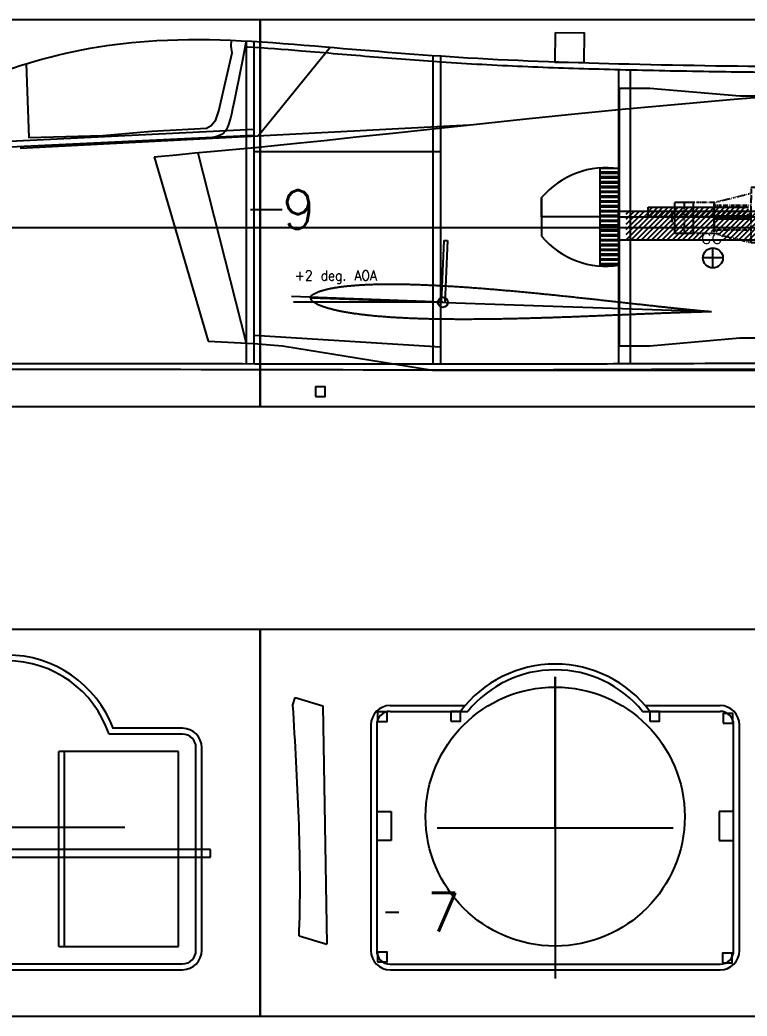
# Model space of a CAD drawing. Extents: x -2205 to 862, y -946 to 1002.
# Drawn here: x -442 to -66, y 221 to 736 of the extents above; entities that cross this region are included whole.
import ezdxf
from ezdxf.enums import TextEntityAlignment as Align

# ---------------------------------------------------------------- set-up
doc = ezdxf.new("R2010")
doc.units = 0
doc.header["$MEASUREMENT"] = 0
doc.linetypes.add('DASHED', pattern=[0.75, 0.5, -0.25])
doc.linetypes.add('DCTYPE1', pattern=[2, 0.5, -0.25, 0.125, -0.25, 0.25, -0.25, 0.125, -0.25])
doc.layers.get('0').update_dxf_attribs({"color": 5, "linetype": 'CONTINUOUS'})
for name, color, linetype in [('CONSTR', 1, 'CONTINUOUS'), ('FOAM', 5, 'CONTINUOUS'), ('FUNELS', 9, 'CONTINUOUS'), ('OBJECT', 1, 'CONTINUOUS'), ('PRINTGRID', 6, 'CONTINUOUS'), ('SPANT1OG7', 2, 'CONTINUOUS'), ('SPANT2OG8', 5, 'CONTINUOUS'), ('SPANT3OG9', 3, 'CONTINUOUS'), ('SPANT5OG11', 7, 'CONTINUOUS'), ('SPANT6', 30, 'CONTINUOUS'), ('WINGS', 3, 'CONTINUOUS')]:
    doc.layers.add(name, color=color, linetype=linetype)
doc.styles.get("Standard").update_dxf_attribs({"font": 'txt.shx', "height": 20})
doc.dimstyles.get("Standard").update_dxf_attribs({"dimtxt": 0.18, "dimasz": 0.18, "dimexe": 0.18, "dimexo": 0.0625, "dimgap": 0.09, "dimtad": 0, "dimtih": 1, "dimtoh": 1, "dimdec": 4, "dimzin": 0, "dimtxsty": 'STANDARD', "dimcen": 0.09, "dimazin": 3, "dimtfac": 1, "dimtdec": 4, "dimtofl": 0, "dimtmove": 0, "dimatfit": 3, "dimtolj": 1, "dimtzin": 0})

# ---------------------------------------------------------------- blocks, each defined once
blk = doc.blocks.new('*U8')
at = {"layer": 'FOAM', "color": 7, "linetype": 'CONTINUOUS'}
for p, q in [((-0.266, 2.538), (-0.328, 2.538)), ((-0.328, 2.375), (-0.328, 2.538)), ((-0.266, 2.375), (-0.266, 2.538)), ((-0.266, 2.375), (-0.328, 2.375))]:
    blk.add_line(p, q, dxfattribs=at)
blk = doc.blocks.new('*U11')
at = {"layer": 'FOAM', "color": 7, "linetype": 'CONTINUOUS'}
for p, q in [((-0.984, 1.402), (-0.984, 1.34)), ((0.453, 1.402), (-0.984, 1.402)), ((0.453, 1.34), (-0.984, 1.34)), ((0.453, 1.402), (0.453, 1.34))]:
    blk.add_line(p, q, dxfattribs=at)
blk = doc.blocks.new('*U12')
at = {"layer": 'FOAM', "color": 7, "linetype": 'CONTINUOUS'}
for p, q in [((-0.984, 1.652), (-0.984, 1.59)), ((0.453, 1.652), (-0.984, 1.652)), ((0.453, 1.652), (0.453, 1.59)), ((0.453, 1.59), (-0.984, 1.59))]:
    blk.add_line(p, q, dxfattribs=at)
blk = doc.blocks.new('*U13')
at = {"layer": 'FOAM', "color": 7, "linetype": 'CONTINUOUS'}
for p, q in [((-0.984, 1.777), (-0.984, 1.715)), ((0.453, 1.777), (-0.984, 1.777)), ((0.453, 1.715), (-0.984, 1.715)), ((0.453, 1.777), (0.453, 1.715))]:
    blk.add_line(p, q, dxfattribs=at)
blk = doc.blocks.new('*U14')
at = {"layer": 'FOAM', "color": 7, "linetype": 'CONTINUOUS'}
for p, q in [((-0.984, 1.527), (-0.984, 1.465)), ((0.453, 1.527), (-0.984, 1.527)), ((0.453, 1.465), (-0.984, 1.465)), ((0.453, 1.527), (0.453, 1.465))]:
    blk.add_line(p, q, dxfattribs=at)
blk = doc.blocks.new('*U15')
at = {"layer": 'FOAM', "color": 7, "linetype": 'CONTINUOUS'}
for p, q in [((-0.984, 1.902), (-0.984, 1.84)), ((0.453, 1.902), (-0.984, 1.902)), ((0.453, 1.84), (-0.984, 1.84)), ((0.453, 1.902), (0.453, 1.84))]:
    blk.add_line(p, q, dxfattribs=at)
blk = doc.blocks.new('*U17')
at = {"layer": 'FOAM', "color": 7, "linetype": 'CONTINUOUS'}
for p, q in [((-2.347, 0.037), (-2.722, 0.037)), ((-2.722, -0.594), (-2.722, 0.037)), ((-2.347, -0.594), (-2.347, 0.037)), ((-2.347, -0.594), (-2.722, -0.594))]:
    blk.add_line(p, q, dxfattribs=at)
blk = doc.blocks.new('*U10')
at = {"layer": 'FOAM', "color": 7, "linetype": 'CONTINUOUS'}
for p, q in [((-1.922, -0.297), (-1.922, -0.235)), ((-1.922, -0.235), (-1.172, -0.235)), ((-1.922, -0.297), (-1.172, -0.297)), ((-1.172, -0.297), (-1.172, -0.235))]:
    blk.add_line(p, q, dxfattribs=at)
blk = doc.blocks.new('*U9')
at = {"layer": 'FOAM', "color": 7, "linetype": 'CONTINUOUS'}
for p, q in [((-0.029, 1.255), (-0.529, 1.255)), ((-0.529, 0.192), (-0.529, 1.255)), ((-0.029, 0.192), (-0.029, 1.255)), ((-0.029, 0.192), (-0.529, 0.192))]:
    blk.add_line(p, q, dxfattribs=at)
blk = doc.blocks.new('*U16')
at = {"layer": 'FOAM', "color": 7, "linetype": 'CONTINUOUS'}
for p, q in [((-0.797, -0.157), (-0.797, -0.032)), ((-0.797, -0.032), (0.203, -0.032)), ((-0.797, -0.157), (0.203, -0.157)), ((0.203, -0.157), (0.203, -0.032))]:
    blk.add_line(p, q, dxfattribs=at)
blk = doc.blocks.new('*U7')
at = {"layer": 'FOAM', "color": 7, "linetype": 'CONTINUOUS'}
for p, q in [((-1.674, 1.559), (-1.669, 1.564)), ((-1.671, 1.548), (-1.651, 1.568)), ((-1.669, 1.536), (-1.632, 1.573)), ((-1.666, 1.525), (-1.623, 1.567)), ((-1.664, 1.513), (-1.621, 1.556)), ((-1.661, 1.501), (-1.618, 1.544)), ((-1.659, 1.49), (-1.616, 1.533)), ((-1.656, 1.478), (-1.613, 1.521)), ((-1.653, 1.467), (-1.61, 1.51)), ((-1.651, 1.455), (-1.608, 1.498)), ((-1.648, 1.444), (-1.605, 1.486)), ((-1.646, 1.432), (-1.603, 1.475)), ((-1.643, 1.421), (-1.6, 1.463)), ((-1.64, 1.409), (-1.598, 1.452)), ((-1.638, 1.397), (-1.595, 1.44)), ((-1.635, 1.386), (-1.592, 1.429)), ((-1.633, 1.374), (-1.59, 1.417)), ((-1.616, 1.377), (-1.587, 1.406)), ((-1.597, 1.381), (-1.585, 1.394))]:
    blk.add_line(p, q, dxfattribs=at)
blk = doc.blocks.new('*U5')
at = {"layer": 'FOAM', "color": 7, "linetype": 'CONTINUOUS'}
for p, q in [((0.578, -0.656), (0.641, -0.656)), ((0.578, -0.656), (0.578, -0.779)), ((0.578, -0.779), (0.641, -0.779)), ((0.641, -0.656), (0.641, -0.779))]:
    blk.add_line(p, q, dxfattribs=at)
blk = doc.blocks.new('*U6')
at = {"layer": 'FOAM', "color": 7, "linetype": 'CONTINUOUS'}
for p, q in [((-1.392, 1.086), (-1.392, 1.086)), ((-1.39, 1.074), (-1.375, 1.089)), ((-1.388, 1.062), (-1.357, 1.093)), ((-1.385, 1.05), (-1.34, 1.096)), ((-1.383, 1.038), (-1.325, 1.097)), ((-1.381, 1.027), (-1.323, 1.085)), ((-1.379, 1.015), (-1.32, 1.073)), ((-1.376, 1.003), (-1.318, 1.061)), ((-1.374, 0.991), (-1.316, 1.049)), ((-1.372, 0.979), (-1.314, 1.037)), ((-1.37, 0.967), (-1.312, 1.025)), ((-1.367, 0.955), (-1.31, 1.013)), ((-1.365, 0.944), (-1.307, 1.001)), ((-1.363, 0.932), (-1.305, 0.989)), ((-1.36, 0.92), (-1.303, 0.977)), ((-1.358, 0.908), (-1.301, 0.965)), ((-1.356, 0.896), (-1.299, 0.953)), ((-1.354, 0.884), (-1.297, 0.941)), ((-1.351, 0.872), (-1.295, 0.929)), ((-1.349, 0.86), (-1.292, 0.917)), ((-1.347, 0.849), (-1.29, 0.905)), ((-1.339, 0.842), (-1.288, 0.893)), ((-1.321, 0.847), (-1.286, 0.881)), ((-1.302, 0.851), (-1.284, 0.869)), ((-1.283, 0.855), (-1.282, 0.857))]:
    blk.add_line(p, q, dxfattribs=at)
at = {"layer": 'FOAM', "color": 7, "linetype": 'DASHED'}
for p, q in [((-1.391, 1.08), (-1.383, 1.088)), ((-1.389, 1.068), (-1.366, 1.091)), ((-1.387, 1.056), (-1.349, 1.094)), ((-1.384, 1.044), (-1.331, 1.097)), ((-1.382, 1.033), (-1.324, 1.091)), ((-1.38, 1.021), (-1.322, 1.079)), ((-1.377, 1.009), (-1.319, 1.067)), ((-1.375, 0.997), (-1.317, 1.055)), ((-1.373, 0.985), (-1.315, 1.043)), ((-1.371, 0.973), (-1.313, 1.031)), ((-1.368, 0.961), (-1.311, 1.019)), ((-1.366, 0.949), (-1.309, 1.007)), ((-1.364, 0.938), (-1.306, 0.995)), ((-1.362, 0.926), (-1.304, 0.983)), ((-1.359, 0.914), (-1.302, 0.971)), ((-1.357, 0.902), (-1.3, 0.959)), ((-1.355, 0.89), (-1.298, 0.947)), ((-1.352, 0.878), (-1.296, 0.935)), ((-1.35, 0.866), (-1.293, 0.923)), ((-1.348, 0.855), (-1.291, 0.911)), ((-1.346, 0.843), (-1.289, 0.899)), ((-1.33, 0.844), (-1.287, 0.887)), ((-1.311, 0.849), (-1.285, 0.875)), ((-1.293, 0.853), (-1.283, 0.863))]:
    blk.add_line(p, q, dxfattribs=at)
blk = doc.blocks.new('*U1')
at = {"layer": 'FOAM', "color": 7, "linetype": 'CONTINUOUS'}
blk.add_line((0.289, 1.777), (0.289, 1.777), dxfattribs=at)
blk.add_line((0.289, 1.777), (0.289, 1.777), dxfattribs=at)
blk.add_line((0.289, 1.777), (0.289, 1.777), dxfattribs=at)
blk.add_line((0.289, 1.777), (0.289, 1.777), dxfattribs=at)
blk = doc.blocks.new('*U2')
at = {"layer": 'FOAM', "color": 7, "linetype": 'CONTINUOUS'}
for p, q in [((0.578, 0.344), (0.641, 0.344)), ((0.578, 0.344), (0.578, 0.221)), ((0.578, 0.221), (0.641, 0.221)), ((0.641, 0.344), (0.641, 0.221))]:
    blk.add_line(p, q, dxfattribs=at)
blk = doc.blocks.new('*U4')
at = {"layer": 'FOAM', "color": 7, "linetype": 'CONTINUOUS'}
for p, q in [((-1.719, 0.705), (-1.688, 0.711)), ((-1.719, 0.705), (-1.681, 0.49)), ((-1.688, 0.711), (-1.65, 0.495)), ((-1.681, 0.49), (-1.65, 0.495))]:
    blk.add_line(p, q, dxfattribs=at)
blk = doc.blocks.new('*U3')
at = {"layer": 'FOAM', "color": 7, "linetype": 'CONTINUOUS'}
for p, q in [((-1.933, 0.859), (-2.149, 0.821)), ((-2.149, 0.821), (-2.143, 0.79)), ((-1.928, 0.828), (-2.143, 0.79)), ((-1.933, 0.859), (-1.928, 0.828))]:
    blk.add_line(p, q, dxfattribs=at)
blk = doc.blocks.new('DUCTSIDE')
at = {"layer": 'OBJECT'}
h = blk.add_hatch(dxfattribs=at)
h.set_pattern_fill('PLAST', color=6, scale=10, style=0)
h.set_pattern_definition([(0, (138.4148, -855.649), (0, 2.5), []), (0, (138.4148, -855.3366), (0, 2.5), []), (0, (138.4148, -855.024), (0, 2.5), [])])
h.paths.add_polyline_path([(-82.01, -25), (-72.01, -25), (-72.01, 25), (-82.01, 25)])
at = {"layer": 'OBJECT', "color": 6, "linetype": 'CONTINUOUS'}
for p, q in [((1.06, 43.48), (1.06, 68.09)), ((35.98, 69.67), (2.65, 69.67)), ((37.57, 43.48), (37.57, 68.09)), ((-56.13, 66.67), (-9.52, 62.61)), ((1.06, 60.15), (37.57, 60.15)), ((1.06, 59.26), (37.57, 59.26)), ((35.71, 41.79), (2.92, 41.79)), ((37.57, 15.33), (37.57, 43.38)), ((37.57, 42.69), (37.57, 37.92)), ((1.06, 37.13), (1.06, 15.33)), ((3.44, 40.31), (12.62, 40.31)), ((3.44, 40.31), (3.44, 14.76)), ((3.44, 38.72), (12.62, 38.72)), ((3.44, 37.13), (12.62, 37.13)), ((35.19, 40.31), (25.32, 40.31)), ((25.32, 38.72), (35.2, 38.72)), ((25.32, 37.13), (35.16, 37.13)), ((35.19, 40.31), (35.19, 14.23)), ((37.57, 36.32), (37.57, 31.56)), ((3.44, 35.54), (12.62, 35.54)), ((3.44, 34.01), (12.62, 34.01)), ((3.44, 32.42), (12.62, 32.42)), ((25.32, 35.54), (35.19, 35.54)), ((25.32, 34.01), (35.16, 34.01)), ((25.32, 32.42), (35.19, 32.42)), ((3.46, 30.9), (12.64, 30.9)), ((3.46, 29.31), (12.64, 29.31)), ((25.34, 30.9), (35.18, 30.9)), ((25.34, 29.31), (35.21, 29.31)), ((1.06, 15.33), (-3.73, 15.33)), ((40.75, 15.33), (37.57, 15.33)), ((40.75, -13.24), (40.75, 15.33)), ((42.33, -13.24), (42.33, 15.33)), ((42.3, 8.62), (48.89, 8.11)), ((42.36, -7.11), (42.31, 9.21)), ((62.6, 8.54), (67.01, 8.71)), ((67.01, 8.71), (67.59, -6.61)), ((67.08, 6.88), (72.99, 7.1)), ((72.99, 7.1), (73.42, -4.28)), ((0, 0), (42, 0)), ((42, -26), (42, 0)), ((65.82, 3.77), (59.76, 3.54)), ((65.82, 3.77), (65.81, -2.52)), ((52.88, -9.21), (52.91, -3.01)), ((59.23, -9.17), (59.26, -2.84)), ((65.82, -2.52), (59.26, -2.84)), ((67.51, -4.51), (73.42, -4.28)), ((67.51, -4.51), (72.44, -4.32)), ((67.56, -5.8), (67.51, -4.51)), ((72.44, -4.32), (72.49, -5.62)), ((72.44, -4.32), (72.49, -5.62)), ((42.37, -6.06), (48.17, -6.11)), ((59.23, -9.17), (52.88, -9.21)), ((52.96, -10.88), (52.88, -9.21)), ((59.23, -9.17), (59.22, -10.91)), ((63.18, -6.78), (67.59, -6.61)), ((72.49, -5.62), (67.56, -5.8)), ((72.49, -5.62), (67.56, -5.8)), ((68.93, -8.59), (73.38, -9.42)), ((-3.7, -13.24), (40.75, -13.24)), ((53.91, -13.22), (52.94, -13.22)), ((52.94, -13.22), (53.67, -16.3)), ((59.22, -10.91), (52.96, -10.88)), ((53.91, -13.22), (53.92, -10.89)), ((55.98, -13.22), (53.91, -13.22)), ((53.91, -13.22), (53.91, -13.22)), ((57.9, -13.23), (55.83, -13.22)), ((57.9, -13.23), (57.9, -10.9)), ((57.9, -13.23), (59.06, -13.23)), ((57.9, -17.34), (59.06, -13.23)), ((57.9, -17.34), (53.91, -17.34)), ((0, -26), (42, -26)), ((-72.01, -66.67), (-56.13, -66.67)), ((-56.13, -66.67), (-9.52, -62.61))]:
    blk.add_line(p, q, dxfattribs=at)
at = {"layer": 'OBJECT', "color": 6}
for p, q in [((-72.01, 66.67), (-56.13, 66.67)), ((-72.01, 66.67), (-56.13, 66.67)), ((-72.01, 66.67), (-72.01, -66.67)), ((-9.52, 62.61), (0, 62.61)), ((0, 62.61), (0, -62.61)), ((0, 62.61), (0, -62.61)), ((48, 48.49), (50.77, 48.49)), ((50.77, 48.49), (50.77, 45.72)), ((1.06, 43.38), (1.06, 37.13)), ((48, 41.67), (37.57, 41.67)), ((50.77, 45.72), (53.14, 45.72)), ((-82.01, 25), (-82.01, -25)), ((-72.01, 25), (-82.01, 25)), ((-72.01, -25), (-72.01, 25)), ((48, 23.81), (37.57, 23.81)), ((48, 16.99), (50.77, 16.99)), ((50.77, 16.99), (50.77, 19.75)), ((50.77, 19.75), (53.14, 19.75)), ((-112.01, 10), (-112.01, -10)), ((-112.01, 0), (-112.01, 10)), ((-72.01, 0), (-112.01, 0)), ((-72.01, 0), (0, 0)), ((-57.01, 5), (-5.01, 5)), ((-57.01, 2.63), (-54.64, 5)), ((-57.01, 0), (-57.01, 5)), ((-5.01, 0), (-57.01, 0)), ((-56.98, 0), (-51.98, 5)), ((-54.33, 0), (-49.33, 5)), ((-51.68, 0), (-46.68, 5)), ((-49.03, 0), (-44.03, 5)), ((-46.38, 0), (-41.38, 5)), ((-44.78, 2.25), (-44.78, -2.75)), ((-43.73, 0), (-38.73, 5)), ((-41.07, 0), (-36.07, 5)), ((-38.42, 0), (-33.42, 5)), ((-35.77, 0), (-30.77, 5)), ((-33.12, 0), (-28.12, 5)), ((-30.47, 0), (-25.47, 5)), ((-27.82, 0), (-22.82, 5)), ((-25.16, 0), (-20.16, 5)), ((-22.51, 0), (-17.51, 5)), ((-19.86, 0), (-14.86, 5)), ((-17.21, 0), (-12.21, 5)), ((-14.56, 0), (-9.56, 5)), ((-11.91, 0), (-6.91, 5)), ((-9.25, 0), (-5.01, 4.25)), ((-6.6, 0), (-5.01, 1.59)), ((-82.01, -25), (-72.01, -25)), ((-9.52, -62.61), (0, -62.61))]:
    blk.add_line(p, q, dxfattribs=at)
at = {"layer": 'OBJECT', "color": 6, "linetype": 'DCTYPE1'}
for p, q in [((-22.75, 7.53), (-3.7, 12.29)), ((-3.73, 15.33), (-3.73, 8.98)), ((-38.31, 7.53), (-38.31, -8.48)), ((-33.55, -8.48), (-33.55, 7.53)), ((-22.75, 7.53), (-33.55, 7.53)), ((-22.75, 7.53), (-22.75, -7.53)), ((-22.75, 5.94), (-22.75, 7.53)), ((-22.75, -8.48), (-22.75, 6.59)), ((-3.7, 5.94), (-22.75, 5.94)), ((-3.7, -6.89), (-3.7, 9.98)), ((-22.75, -8.48), (-33.55, -8.48)), ((-3.7, -6.89), (-22.75, -6.89)), ((-22.75, -6.89), (-22.75, -8.48)), ((-22.75, -8.48), (-3.7, -13.24)), ((-3.7, -13.24), (-3.7, -6.89))]:
    blk.add_line(p, q, dxfattribs=at)
at = {"layer": 'OBJECT', "color": 6}
blk.add_lwpolyline([(58.68, 13.74), (168, 13.74, 0.414214), (183, 28.74), (183, 36.74, 0.414214), (168, 51.74), (58.68, 51.74)], format="xyb", dxfattribs=at)
blk.add_lwpolyline([(48, 48.49), (48, 16.99)], dxfattribs=at)
blk.add_lwpolyline([(183, 26.74), (221, 26.74), (221, 38.74), (183, 38.74)], close=True, dxfattribs=at)
at = {"layer": 'OBJECT', "color": 6, "linetype": 'CONTINUOUS'}
for radius in [10.32, 4.76, 3.17]:
    blk.add_circle((55.99, 0.62), radius, dxfattribs=at)
for centre, radius, start, end in [((2.65, 68.09), 1.59, 90, 180), ((35.98, 68.09), 1.59, 0, 90), ((72.05, -4.99), 0.769, 304.4623, 59.8477)]:
    blk.add_arc(centre, radius, start, end, dxfattribs=at)
at = {"layer": 'OBJECT', "color": 6}
for centre, radius, start, end in [((58.92, 45.96), 5.78, 92.3591, 182.3591), ((-78.64, -18.15), 43.66, 81.2635, 139.8486), ((58.92, 19.51), 5.78, 177.6409, 267.6409), ((-78.64, 18.15), 43.66, 220.1514, 278.7365)]:
    blk.add_arc(centre, radius, start, end, dxfattribs=at)
at = {"layer": 'OBJECT', "color": 6, "linetype": 'CONTINUOUS'}
for points in [[(52.87, 1.2), (52.87, 1.2), (53.32, 2.35), (52.88, -0.04)], [(53.32, 2.35), (52.88, -0.04), (54.19, 3.24), (53.37, -1.17)], [(54.19, 3.24), (53.37, -1.17), (55.33, 3.73), (54.26, -2.04)], [(55.33, 3.73), (54.26, -2.04), (56.57, 3.75), (55.41, -2.5)], [(56.57, 3.75), (55.41, -2.5), (57.72, 3.29), (56.65, -2.48)], [(57.72, 3.29), (56.65, -2.48), (58.6, 2.42), (57.79, -1.99)], [(58.6, 2.42), (57.79, -1.99), (59.09, 1.29), (58.65, -1.1)], [(59.09, 1.29), (58.65, -1.1), (59.11, 0.05)]]:
    blk.add_solid(points, dxfattribs=at)
at = {"layer": 'OBJECT', "color": 6, "xscale": 25.4, "yscale": 25.4, "zscale": 25.4}
for name, p in [('*U8', (26.06, 9.35)), ('*U15', (26.06, 9.35)), ('*U13', (26.06, 9.35)), ('*U1', (26.06, 9.35)), ('*U12', (26.06, 9.35)), ('*U14', (26.06, 9.35)), ('*U11', (26.06, 9.35)), ('*U9', (26.06, 9.35)), ('*U2', (26.06, 6.6)), ('*U16', (26.06, 3.98)), ('*U5', (26.06, 6.6))]:
    blk.add_blockref(name, p, dxfattribs=at)
at = {"layer": 'OBJECT', "color": 6, "xscale": 25.4, "yscale": 25.4, "zscale": 25.4, "rotation": 259.5083865281447}
for name in ['*U3', '*U4', '*U7', '*U6']:
    blk.add_blockref(name, (25.66, -36.18), dxfattribs=at)
at = {"layer": 'OBJECT', "color": 6, "linetype": 'DCTYPE1', "xscale": 25.4, "yscale": 25.4, "zscale": 25.4}
for name in ['*U17', '*U10']:
    blk.add_blockref(name, (26.06, 6.6), dxfattribs=at)
blk = doc.blocks.new('RIB8')
at = {"layer": 'SPANT2OG8'}
for p, q in [((0, 0), (0, 89.14)), ((-54.99, 51.21), (-90.85, 51.21)), ((-52.88, 48.21), (-90.85, 48.21)), ((51.77, 51.21), (51.52, 51.21)), ((90.85, 48.21), (52.88, 48.21)), ((90.85, 51.21), (54.73, 51.21)), ((-100.85, 41.21), (-100.85, -63.7)), ((-97.85, 41.21), (-97.85, -49.5)), ((-97.85, 41.21), (-97.85, -63.7)), ((-26.85, 39.21), (-88.85, 39.21)), ((-88.85, 39.21), (-88.85, -61.7)), ((-29.85, 39.21), (-29.85, -61.7)), ((-26.85, 39.21), (-26.85, -61.7)), ((88.85, 39.21), (26.85, 39.21)), ((26.85, -61.7), (26.85, 39.21)), ((29.85, -61.7), (29.85, 39.21)), ((88.85, -61.7), (88.85, 39.21)), ((97.85, -63.7), (97.85, 41.21)), ((100.85, -63.7), (100.85, 41.21)), ((0, -70.7), (0, 0)), ((-88.85, -61.7), (-26.85, -61.7)), ((26.85, -61.7), (88.85, -61.7)), ((0, -70.7), (-90.85, -70.7)), ((0, -70.7), (90.85, -70.7)), ((0, -73.7), (-90.85, -73.7)), ((0, -73.7), (90.85, -73.7))]:
    blk.add_line(p, q, dxfattribs=at)
at = {"layer": 'SPANT2OG8', "color": 7}
for p, q in [((105.35, -11.5), (-106.6, -11.5)), ((-106.6, -11.5), (-106.6, -15.5)), ((105.35, -15.5), (105.35, -11.5)), ((-106.6, -15.5), (-26.85, -15.5)), ((-26.85, -15.5), (105.35, -15.5))]:
    blk.add_line(p, q, dxfattribs=at)
at = {"layer": 'SPANT2OG8'}
for centre, radius, start, end in [((-0.13, 30.5), 58.64, 89.875, 159.3179), ((0.13, 30.5), 58.64, 20.6821, 90.125), ((-0.13, 30.5), 55.64, 89.875, 161.4393), ((0.13, 30.5), 55.64, 18.5607, 90.125), ((-90.85, 41.21), 10, 90, 180), ((-90.85, 41.21), 7, 90, 180), ((90.85, 41.21), 10, 0, 90), ((90.85, 41.21), 7, 0, 90), ((-90.85, -63.7), 10, 180, 270), ((-90.85, -63.7), 7, 180, 270), ((90.85, -63.7), 7, 270, 0), ((90.85, -63.7), 10, 270, 0)]:
    blk.add_arc(centre, radius, start, end, dxfattribs=at)
at = {"layer": 'SPANT2OG8', "insert": (-57.03, 24.26), "char_height": 20, "attachment_point": 4}
blk.add_mtext('\\A1;8', dxfattribs=at)
at = {"layer": 'SPANT2OG8', "annotation_type": 0, "has_hookline": 1, "hookline_direction": 0, "text_width": 13.33}
blk.add_leader([(-66.19, 24.26), (-57.12, 24.26)], dimstyle='STANDARD', dxfattribs=at)
blk = doc.blocks.new('RIB7')
at = {"layer": 'SPANT1OG7'}
for p, q in [((-85.3, 63.26), (-46.61, 63.26)), ((46.61, 63.26), (85.3, 63.26)), ((-85.3, 60.26), (-45.2, 60.26)), ((45.2, 60.26), (85.3, 60.26)), ((-95.3, 53.26), (-95.3, -63.53)), ((-92.3, 53.26), (-92.3, -63.53)), ((92.3, -63.53), (92.3, 53.26)), ((95.3, -63.53), (95.3, 53.26)), ((-92.3, 8.52), (-84.8, 8.52)), ((-84.8, 8.52), (-84.8, -6.48)), ((84.8, 8.52), (84.8, -6.48)), ((92.3, 8.52), (84.8, 8.52)), ((-84.8, -6.48), (-92.3, -6.48)), ((84.8, -6.48), (92.3, -6.48)), ((-85.3, -70.53), (85.3, -70.53)), ((-85.3, -73.53), (85.3, -73.53))]:
    blk.add_line(p, q, dxfattribs=at)
for points in [[(-91.85, 54.97), (-86.85, 54.97), (-86.85, 59.97), (-91.85, 59.97)], [(-54.01, 55.26), (-49.01, 55.26), (-49.01, 60.26), (-54.01, 60.26)], [(49.01, 55.26), (54.01, 55.26), (54.01, 60.26), (49.01, 60.26)], [(86.92, 54.15), (91.92, 54.15), (91.92, 59.15), (86.92, 59.15)], [(-91.85, -69.43), (-86.85, -69.43), (-86.85, -64.43), (-91.85, -64.43)], [(86.51, -69.84), (91.51, -69.84), (91.51, -64.84), (86.51, -64.84)]]:
    blk.add_lwpolyline(points, close=True, dxfattribs=at)
blk.add_circle((0, 5.82), 67.01, dxfattribs=at)
for centre, radius, start, end in [((0, 23.47), 61.28, 36.8952, 143.1048), ((0, 23.47), 58.28, 39.1427, 140.8573), ((-85.3, 53.26), 10, 90, 180), ((85.3, 53.26), 10, 0, 90), ((-85.3, 53.26), 7, 90, 180), ((85.3, 53.26), 7, 0, 90), ((-85.3, -63.53), 10, 180, 270), ((-85.3, -63.53), 7, 180, 270), ((85.3, -63.53), 10, 270, 0), ((85.3, -63.53), 7, 270, 0)]:
    blk.add_arc(centre, radius, start, end, dxfattribs=at)
at = {"layer": 'SPANT5OG11'}
for p, q in [((0, 78.06), (0, -78.06)), ((0, 0), (0, 78.06)), ((-60.98, 0), (60.98, 0))]:
    blk.add_line(p, q, dxfattribs=at)
at = {"layer": 'SPANT1OG7', "insert": (-66.27, -43.68), "char_height": 20, "attachment_point": 4}
blk.add_mtext('\\A1;7', dxfattribs=at)
at = {"layer": 'SPANT1OG7', "annotation_type": 0, "has_hookline": 1, "hookline_direction": 0, "text_width": 13.33}
blk.add_leader([(-87.81, -43.68), (-80.92, -43.68)], dimstyle='STANDARD', dxfattribs=at)

msp = doc.modelspace()

# ---------------------------------------------------------------- hatches: boundary and pattern name
at = {"layer": 'CONSTR'}
h = msp.add_hatch(dxfattribs=at)
h.set_pattern_fill('ANSI31', color=24, scale=15, style=0)
h.set_pattern_definition([(45, (3e-14, 8.5345), (-1.325825, 1.325825), [])])
h.paths.add_polyline_path([(-88.99, 622.1, -0.879911), (-78.75, 622.1), (-60.89, 622.1), (-60.89, 637.1), (-128.66, 637.1), (-128.66, 622.1)])
h.paths.add_polyline_path([(26.16, 622.1), (26.16, 637.1), (-3.88, 637.1), (-3.88, 622.1)])
h.paths.add_polyline_path([(26.16, 622.1), (30.16, 622.1), (30.16, 637.1), (26.16, 637.1)])
h.paths.add_polyline_path([(-3.88, 637.1), (-8.89, 637.1), (-8.89, 622.1), (-3.88, 622.1)])
h.paths.add_polyline_path([(-8.89, 622.1), (-8.89, 637.1), (-60.89, 637.1), (-60.89, 622.1)])
h.paths.add_polyline_path([(-91.42, 627.59), (-77.82, 627.59), (-77.82, 635.44), (-91.42, 635.44)], flags=24)

# ---------------------------------------------------------------- linework, layer by layer
at = {"color": 7, "linetype": 'CONTINUOUS'}
for points in [[(-222.96, 621.85), (-224.42, 589.97)], [(-222.96, 621.85), (-221.11, 621.85)], [(-221.11, 621.85), (-222.56, 589.88)], [(-83.87, 607.74), (-83.87, 618.07)], [(-78.71, 612.91), (-89.03, 612.91)]]:
    msp.add_lwpolyline(points, dxfattribs=at)
msp.add_circle((-83.87, 612.91), 5.16, dxfattribs=at)
at = {"layer": 'CONSTR'}
for p, q in [((-319.09, 676.09), (-281.88, 721.93)), ((-442.06, 669.7), (-209.99, 681.75)), ((-550.98, 668.29), (-321.3, 679.49)), ((-550.83, 665.29), (-321.15, 676.49))]:
    msp.add_line(p, q, dxfattribs=at)
msp.add_lwpolyline([(-165.25, 729.58), (-150.53, 729.44), (-150.68, 713.91), (-165.4, 714.05)], close=True, dxfattribs=at)
for points in [[(-439.08, 713.41), (-437.56, 675.24), (-399.31, 676.3), (-373.96, 678.45), (-345.74, 680.09), (-343.34, 681.5), (-340.92, 684.34), (-339.44, 689.1), (-332.47, 719.1), (-332.91, 722.44), (-332.89, 725.56)], [(-325.24, 725.19), (-327.3, 714.41), (-328.98, 705.78), (-330.33, 699.02), (-331.4, 693.87), (-332.24, 690.05), (-332.89, 687.27), (-333.41, 685.26), (-333.84, 683.75), (-334.22, 682.51), (-334.58, 681.45), (-334.91, 680.57), (-335.23, 679.84), (-335.55, 679.23), (-335.88, 678.72), (-336.23, 678.28), (-336.6, 677.89), (-337.02, 677.54), (-337.49, 677.19), (-338.05, 676.86), (-338.72, 676.51), (-339.52, 676.15), (-340.48, 675.76), (-341.62, 675.33), (-342.96, 674.85)], [(-372.84, 665.14), (-361.35, 666.33), (-351.84, 667.25), (-343.66, 668.01), (-336.13, 668.69), (-328.58, 669.36), (-320.34, 670.11), (-310.74, 671.04), (-299.11, 672.22), (-284.93, 673.71), (-268.31, 675.5), (-249.48, 677.53), (-228.68, 679.77), (-206.18, 682.16), (-182.2, 684.66), (-157.01, 687.23), (-130.84, 689.81), (-103.75, 692.39), (-75, 694.96), (-43.66, 697.55)], [(-372.84, 665.14), (-344.88, 569.74)], [(-350.15, 667.31), (-325.3, 568.74)], [(-344.88, 569.74), (-321.3, 568.54), (-306.49, 567.34), (-228.96, 554.85), (50.62, 554.88)]]:
    msp.add_lwpolyline(points, dxfattribs=at)
at = {"layer": 'CONSTR', "color": 24}
msp.add_lwpolyline([(-132.66, 637.1), (30.16, 637.1), (30.16, 622.1), (-132.66, 622.1)], close=True, dxfattribs=at)
at = {"layer": 'CONSTR'}
for points, knots in [([(-550.98, 668.29), (-530.93, 677.91), (-489.72, 693.45), (-435.48, 716.97), (-365.63, 729.1), (-288.66, 722.47), (-207.51, 715.67), (-95.31, 711.98), (28.2, 711.34), (166.44, 711.91), (268.27, 711.59), (358.71, 712.09), (426.29, 713.9), (494.29, 712.67), (541.56, 711.98), (568.71, 711.61), (572.38, 711.56)], [0, 0, 0, 0, 2.474812, 4.471142, 7.066036, 10.317529, 13.070261, 16.184476, 22.868, 26.887462, 31.648547, 34.258269, 37.005302, 39.204526, 41.873751, 42.293838, 42.293838, 42.293838, 42.293838]), ([(-325.81, 722.22), (-325.41, 722.2), (-325.01, 722.18), (-315.27, 721.64), (-305.92, 720.92), (-290.34, 719.64), (-284.1, 719.1), (-271.64, 718.05), (-265.41, 717.53), (-246.72, 716.01), (-234.27, 715.05), (-214.78, 713.76), (-207.75, 713.33), (-193.7, 712.58), (-186.67, 712.25), (-165.57, 711.36), (-151.5, 710.91), (-122.16, 710.13), (-106.89, 709.81), (-76.35, 709.29), (-61.08, 709.09), (-15.27, 708.65), (15.26, 708.56), (64.01, 708.57), (82.23, 708.6), (116.92, 708.69), (133.39, 708.73), (171.03, 708.78), (192.2, 708.76), (234.55, 708.73), (255.73, 708.71), (287.23, 708.76), (297.55, 708.79), (318.19, 708.89), (328.52, 708.97), (345.98, 709.16), (353.11, 709.25), (367.37, 709.49), (374.5, 709.63), (395.88, 710.04), (410.12, 710.3), (430.53, 710.43), (436.72, 710.43), (449.09, 710.37), (455.28, 710.31), (470.03, 710.11), (478.6, 709.97), (504.32, 709.54), (521.48, 709.28), (545.99, 708.92), (553.44, 708.82), (564.69, 708.66), (568.52, 708.61), (572.34, 708.56)], [8.774054, 8.774054, 8.774054, 8.774054, 8.818877, 8.818877, 9.868248, 9.868248, 10.566699, 10.566699, 11.265149, 11.265149, 12.66205, 12.66205, 13.448167, 13.448167, 14.234284, 14.234284, 15.806517, 15.806517, 17.513876, 17.513876, 19.221234, 19.221234, 22.635951, 22.635951, 24.673596, 24.673596, 26.516055, 26.516055, 28.88473, 28.88473, 31.253406, 31.253406, 32.407739, 32.407739, 33.562072, 33.562072, 34.359125, 34.359125, 35.156179, 35.156179, 36.750286, 36.750286, 37.443895, 37.443895, 38.137504, 38.137504, 39.097182, 39.097182, 41.016537, 41.016537, 41.857691, 41.857691, 42.293838, 42.293838, 42.293838, 42.293838]), ([(158.45, 554.57), (122.53, 553.8), (9.41, 556.01), (-215.47, 554.06), (-452.39, 555.95), (-651.35, 553.53), (-767.4, 558.55), (-834.21, 571.24), (-862.33, 576.58)], [483.34259, 483.34259, 483.34259, 483.34259, 591.174953, 822.575922, 1158.109615, 1301.743659, 1419.782584, 1505.560192, 1505.560192, 1505.560192, 1505.560192]), ([(158.39, 557.57), (133.5, 557.04), (108.58, 557.21), (74.15, 557.6), (64.68, 557.73), (39.31, 558.01), (23.41, 558.13), (-8.37, 558.27), (-24.26, 558.29), (-71.92, 558.26), (-103.69, 558.13), (-151.86, 557.96), (-168.26, 557.9), (-219.23, 557.82), (-253.81, 557.87), (-357.55, 558.07), (-426.72, 558.3), (-507.01, 557.94), (-518.16, 557.88), (-540.45, 557.72), (-551.59, 557.64), (-585.01, 557.43), (-607.29, 557.35), (-640.13, 557.58), (-650.7, 557.71), (-662.02, 557.92), (-662.78, 557.94), (-663.53, 557.95)], [483.34259, 483.34259, 483.34259, 483.34259, 558.212666, 558.212666, 586.632952, 586.632952, 634.284661, 634.284661, 681.936369, 681.936369, 777.239786, 777.239786, 826.455525, 826.455525, 930.186106, 930.186106, 1137.647267, 1137.647267, 1171.086716, 1171.086716, 1204.526166, 1204.526166, 1271.405065, 1271.405065, 1303.116357, 1303.116357, 1305.387388, 1305.387388, 1305.387388, 1305.387388])]:
    msp.add_open_spline(points, degree=3, knots=knots, dxfattribs=at)
at = {"layer": 'FOAM', "color": 1, "linetype": 'CONTINUOUS'}
msp.add_circle((-223.49, 589.93), 2.61, dxfattribs=at)
at = {"layer": 'FUNELS'}
msp.add_line((861.64, 628.56), (-972.2, 628.56), dxfattribs=at)
at = {"layer": 'PRINTGRID'}
for points in [[(-318.04, 536.08), (-318.04, 736.08), (-595.04, 736.08), (-595.04, 536.08)], [(-41.04, 536.08), (-41.04, 736.08), (-318.04, 736.08), (-318.04, 536.08)], [(-318.04, 220.55), (-318.04, 420.55), (-595.04, 420.55), (-595.04, 220.55)], [(-41.04, 220.55), (-41.04, 420.55), (-318.04, 420.55), (-318.04, 220.55)]]:
    msp.add_lwpolyline(points, close=True, dxfattribs=at)
at = {"layer": 'SPANT1OG7'}
for p, q in [((-132.66, 710.41), (-132.66, 558.04)), ((-132.66, 710.41), (-126.66, 710.26)), ((-126.66, 710.26), (-126.66, 558.04))]:
    msp.add_line(p, q, dxfattribs=at)
msp.add_lwpolyline([(-289.32, 541.27), (-284.32, 541.27), (-284.32, 546.27), (-289.32, 546.27)], close=True, dxfattribs=at)
at = {"layer": 'SPANT2OG8'}
for p, q in [((-228.72, 717.7), (-228.72, 557.85)), ((-224.72, 717.7), (-224.72, 557.85))]:
    msp.add_line(p, q, dxfattribs=at)
at = {"layer": 'SPANT3OG9'}
for p, q in [((-325.3, 724.97), (-325.3, 558)), ((-321.3, 724.97), (-321.3, 558)), ((-224.72, 667.77), (-321.3, 667.77)), ((-321.3, 667.77), (-321.3, 573)), ((-224.72, 667.77), (-224.72, 566.86)), ((-321.3, 573), (-224.72, 566.86))]:
    msp.add_line(p, q, dxfattribs=at)
at = {"layer": 'SPANT5OG11'}
msp.add_line((-510.02, 318.26), (-388.06, 318.26), dxfattribs=at)
at = {"layer": 'SPANT6'}
for p, q in [((-301.05, 381.58), (-299.9, 385.41)), ((-299.9, 385.41), (-285.53, 381.09)), ((-285.53, 381.09), (-283.48, 257.82)), ((-297.85, 262.14), (-283.48, 257.82))]:
    msp.add_line(p, q, dxfattribs=at)
msp.add_open_spline([(-297.85, 262.14), (-297.81, 262.96), (-297.78, 263.77), (-297.42, 274.34), (-297.31, 284.08), (-297.44, 303.57), (-297.67, 313.32), (-298.72, 342.54), (-299.88, 362.01), (-301.05, 381.5), (-301.05, 381.54), (-301.05, 381.58)], degree=3, knots=[203.320425, 203.320425, 203.320425, 203.320425, 205.768125, 205.768125, 234.927917, 234.927917, 264.08771, 264.08771, 322.407295, 322.407295, 322.52565, 322.52565, 322.52565, 322.52565], dxfattribs=at)
at = {"layer": 'WINGS', "linetype": 'CONTINUOUS'}
for points in [[(-292.05, 592.28), (-292.03, 592.35), (-292.01, 592.41), (-292, 592.47), (-291.98, 592.53), (-291.96, 592.59), (-291.94, 592.65), (-291.92, 592.72), (-291.9, 592.77), (-291.88, 592.83), (-291.86, 592.89), (-291.83, 592.95), (-291.8, 593), (-291.73, 593.13), (-291.64, 593.25), (-291.55, 593.36), (-291.44, 593.47), (-291.33, 593.57), (-291.21, 593.67), (-291.09, 593.76), (-290.96, 593.85), (-290.82, 593.93), (-290.69, 594.01), (-290.55, 594.09), (-290.41, 594.17), (-290.21, 594.28), (-290.01, 594.39), (-289.8, 594.5), (-289.6, 594.6), (-289.4, 594.7), (-289.2, 594.8), (-289, 594.9), (-288.8, 594.99), (-288.6, 595.08), (-288.4, 595.17), (-288.19, 595.26), (-287.99, 595.34), (-287.72, 595.45), (-287.44, 595.55), (-287.16, 595.65), (-286.88, 595.75), (-286.6, 595.84), (-286.31, 595.93), (-286.03, 596.02), (-285.74, 596.11), (-285.45, 596.19), (-285.16, 596.27), (-284.87, 596.35), (-284.59, 596.43), (-284.22, 596.52), (-283.86, 596.61), (-283.5, 596.7), (-283.14, 596.78), (-282.77, 596.86), (-282.41, 596.94), (-282.05, 597.02), (-281.68, 597.09), (-281.32, 597.17), (-280.96, 597.24), (-280.59, 597.31), (-280.23, 597.38), (-279.79, 597.45), (-279.35, 597.53), (-278.91, 597.6), (-278.47, 597.67), (-278.03, 597.74), (-277.6, 597.81), (-277.15, 597.87), (-276.71, 597.93), (-276.27, 597.99), (-275.83, 598.05), (-275.39, 598.11), (-274.95, 598.16), (-274.44, 598.22), (-273.92, 598.28), (-273.41, 598.34), (-272.9, 598.39), (-272.38, 598.45), (-271.87, 598.5), (-271.36, 598.54), (-270.84, 598.59), (-270.33, 598.64), (-269.82, 598.68), (-269.3, 598.72), (-268.79, 598.76), (-268.2, 598.8), (-267.62, 598.84), (-267.04, 598.88), (-266.45, 598.92), (-265.87, 598.96), (-265.29, 598.99), (-264.71, 599.02), (-264.12, 599.05), (-263.54, 599.08), (-262.96, 599.11), (-262.37, 599.13), (-261.79, 599.15), (-261.14, 599.18), (-260.49, 599.2), (-259.85, 599.22), (-259.2, 599.24), (-258.55, 599.26), (-257.9, 599.28), (-257.26, 599.29), (-256.61, 599.3), (-255.96, 599.32), (-255.31, 599.33), (-254.66, 599.33), (-254.02, 599.34), (-253.31, 599.35), (-252.6, 599.35), (-251.9, 599.36), (-251.19, 599.36), (-250.48, 599.36), (-249.77, 599.36), (-249.07, 599.35), (-248.36, 599.35), (-247.66, 599.34), (-246.95, 599.34), (-246.24, 599.33), (-245.54, 599.32), (-244.77, 599.31), (-244.01, 599.3), (-243.25, 599.28), (-242.49, 599.27), (-241.74, 599.25), (-240.98, 599.24), (-240.22, 599.22), (-239.46, 599.19), (-238.7, 599.17), (-237.94, 599.15), (-237.18, 599.13), (-236.42, 599.1), (-235.61, 599.08), (-234.81, 599.04), (-234, 599.01), (-233.2, 598.98), (-232.39, 598.95), (-231.59, 598.92), (-230.78, 598.88), (-229.98, 598.84), (-229.17, 598.81), (-228.36, 598.77), (-227.56, 598.73), (-226.75, 598.69), (-225.91, 598.65), (-225.07, 598.6), (-224.22, 598.56), (-223.38, 598.51), (-222.54, 598.47), (-221.69, 598.42), (-220.85, 598.37), (-220.01, 598.32), (-219.16, 598.27), (-218.32, 598.22), (-217.48, 598.16), (-216.63, 598.11), (-215.76, 598.05), (-214.89, 598), (-214.01, 597.94), (-213.14, 597.88), (-212.27, 597.82), (-211.4, 597.76), (-210.52, 597.7), (-209.65, 597.64), (-208.78, 597.57), (-207.91, 597.51), (-207.03, 597.44), (-206.16, 597.38), (-205.27, 597.31), (-204.37, 597.24), (-203.48, 597.17), (-202.59, 597.1), (-201.69, 597.03), (-200.8, 596.96), (-199.91, 596.89), (-199.01, 596.81), (-198.12, 596.74), (-197.23, 596.67), (-196.34, 596.59), (-195.44, 596.52), (-194.54, 596.44), (-193.63, 596.36), (-192.73, 596.28), (-191.82, 596.21), (-190.92, 596.13), (-190.02, 596.05), (-189.11, 595.97), (-188.21, 595.89), (-187.31, 595.8), (-186.4, 595.72), (-185.5, 595.64), (-184.6, 595.55), (-183.69, 595.47), (-182.78, 595.39), (-181.88, 595.3), (-180.98, 595.22), (-180.07, 595.13), (-179.16, 595.04), (-178.26, 594.96), (-177.36, 594.87), (-176.45, 594.78), (-175.55, 594.69), (-174.64, 594.6), (-173.74, 594.52), (-173.54, 594.5), (-173.35, 594.48), (-173.16, 594.46), (-172.96, 594.44), (-172.77, 594.42), (-172.57, 594.4), (-172.38, 594.38), (-172.19, 594.36), (-171.99, 594.34), (-171.8, 594.32), (-171.6, 594.3), (-171.41, 594.28)], [(-223.49, 589.93), (-301.84, 592.89)], [(-171.41, 594.28), (-170.71, 594.21), (-170.01, 594.14), (-169.3, 594.07), (-168.6, 594), (-167.9, 593.93), (-167.2, 593.86), (-166.5, 593.79), (-165.8, 593.72), (-165.1, 593.64), (-164.39, 593.57), (-163.69, 593.5), (-162.99, 593.43), (-162.11, 593.34), (-161.24, 593.25), (-160.36, 593.15), (-159.48, 593.06), (-158.61, 592.97), (-157.73, 592.88), (-156.85, 592.78), (-155.98, 592.69), (-155.1, 592.6), (-154.22, 592.5), (-153.35, 592.41), (-152.47, 592.32), (-151.62, 592.22), (-150.78, 592.13), (-149.93, 592.04), (-149.08, 591.95), (-148.24, 591.86), (-147.39, 591.77), (-146.54, 591.67), (-145.69, 591.58), (-144.85, 591.49), (-144, 591.4), (-143.15, 591.31), (-142.3, 591.21), (-141.5, 591.12), (-140.69, 591.03), (-139.88, 590.94), (-139.07, 590.86), (-138.27, 590.77), (-137.46, 590.68), (-136.65, 590.59), (-135.84, 590.5), (-135.03, 590.41), (-134.23, 590.32), (-133.42, 590.23), (-132.61, 590.14), (-131.85, 590.05), (-131.09, 589.97), (-130.34, 589.89), (-129.58, 589.8), (-128.82, 589.72), (-128.06, 589.63), (-127.3, 589.55), (-126.54, 589.46), (-125.78, 589.38), (-125.03, 589.29), (-124.27, 589.21), (-123.51, 589.13), (-122.81, 589.05), (-122.11, 588.97), (-121.41, 588.89), (-120.71, 588.82), (-120.01, 588.74), (-119.31, 588.66), (-118.61, 588.59), (-117.91, 588.51), (-117.21, 588.43), (-116.51, 588.35), (-115.81, 588.28), (-115.11, 588.2), (-114.48, 588.13), (-113.85, 588.06), (-113.22, 587.99), (-112.59, 587.92), (-111.96, 587.85), (-111.33, 587.79), (-110.69, 587.72), (-110.06, 587.65), (-109.43, 587.58), (-108.8, 587.51), (-108.17, 587.44), (-107.54, 587.38), (-106.99, 587.32), (-106.43, 587.26), (-105.88, 587.2), (-105.32, 587.14), (-104.77, 587.08), (-104.21, 587.03), (-103.66, 586.97), (-103.11, 586.91), (-102.55, 586.85), (-102, 586.79), (-101.44, 586.74), (-100.89, 586.68), (-100.42, 586.63), (-99.95, 586.58), (-99.49, 586.54), (-99.02, 586.49), (-98.55, 586.44), (-98.08, 586.39), (-97.61, 586.35), (-97.15, 586.3), (-96.68, 586.25), (-96.21, 586.21), (-95.74, 586.16), (-95.27, 586.11), (-94.9, 586.08), (-94.52, 586.04), (-94.15, 586), (-93.77, 585.96), (-93.4, 585.93), (-93.02, 585.89), (-92.65, 585.85), (-92.27, 585.81), (-91.9, 585.78), (-91.52, 585.74), (-91.15, 585.7), (-90.77, 585.67), (-90.49, 585.64), (-90.22, 585.61), (-89.94, 585.59), (-89.66, 585.56), (-89.38, 585.53), (-89.1, 585.5), (-88.83, 585.48), (-88.55, 585.45), (-88.27, 585.43), (-87.99, 585.4), (-87.71, 585.38), (-87.44, 585.35), (-87.21, 585.34), (-86.98, 585.32), (-86.74, 585.3), (-86.51, 585.28), (-86.28, 585.27), (-86.05, 585.25), (-85.82, 585.23), (-85.59, 585.22), (-85.36, 585.2), (-85.12, 585.18), (-84.89, 585.17), (-84.66, 585.15)], [(-223.49, 589.93), (-300.75, 589.93)], [(-292.05, 592.28), (-171.62, 588.14)], [(-292.05, 592.28), (-292.03, 592.22), (-292.02, 592.16), (-292.01, 592.09), (-292, 592.03), (-291.98, 591.97), (-291.97, 591.91), (-291.95, 591.84), (-291.94, 591.79), (-291.92, 591.72), (-291.9, 591.67), (-291.88, 591.61), (-291.85, 591.55), (-291.79, 591.42), (-291.71, 591.29), (-291.62, 591.17), (-291.53, 591.06), (-291.42, 590.95), (-291.31, 590.85), (-291.19, 590.75), (-291.07, 590.65), (-290.94, 590.56), (-290.81, 590.47), (-290.68, 590.38), (-290.54, 590.29), (-290.35, 590.16), (-290.16, 590.04), (-289.96, 589.92), (-289.77, 589.8), (-289.58, 589.69), (-289.38, 589.58), (-289.19, 589.47), (-288.99, 589.36), (-288.8, 589.26), (-288.61, 589.15), (-288.41, 589.06), (-288.21, 588.96), (-287.94, 588.83), (-287.68, 588.71), (-287.4, 588.59), (-287.13, 588.47), (-286.86, 588.36), (-286.58, 588.25), (-286.3, 588.14), (-286.02, 588.04), (-285.74, 587.93), (-285.45, 587.83), (-285.17, 587.74), (-284.89, 587.64), (-284.53, 587.52), (-284.18, 587.41), (-283.82, 587.3), (-283.47, 587.19), (-283.11, 587.08), (-282.75, 586.97), (-282.4, 586.87), (-282.04, 586.77), (-281.68, 586.68), (-281.32, 586.58), (-280.97, 586.48), (-280.6, 586.39), (-280.17, 586.28), (-279.74, 586.18), (-279.31, 586.08), (-278.88, 585.98), (-278.44, 585.88), (-278.01, 585.78), (-277.57, 585.69), (-277.14, 585.6), (-276.7, 585.5), (-276.27, 585.42), (-275.83, 585.33), (-275.39, 585.25), (-274.88, 585.15), (-274.38, 585.05), (-273.87, 584.96), (-273.36, 584.87), (-272.85, 584.79), (-272.34, 584.7), (-271.83, 584.62), (-271.32, 584.54), (-270.82, 584.46), (-270.31, 584.38), (-269.79, 584.3), (-269.28, 584.23), (-268.71, 584.14), (-268.13, 584.06), (-267.55, 583.98), (-266.97, 583.91), (-266.39, 583.83), (-265.81, 583.76), (-265.23, 583.69), (-264.65, 583.62), (-264.07, 583.55), (-263.49, 583.48), (-262.91, 583.42), (-262.33, 583.35), (-261.69, 583.28), (-261.04, 583.22), (-260.4, 583.15), (-259.75, 583.09), (-259.11, 583.02), (-258.46, 582.96), (-257.82, 582.9), (-257.17, 582.85), (-256.53, 582.79), (-255.88, 582.74), (-255.24, 582.68), (-254.59, 582.63), (-253.89, 582.58), (-253.18, 582.52), (-252.48, 582.47), (-251.77, 582.42), (-251.07, 582.37), (-250.36, 582.32), (-249.66, 582.28), (-248.95, 582.23), (-248.25, 582.19), (-247.54, 582.15), (-246.83, 582.11), (-246.13, 582.07), (-245.37, 582.03), (-244.61, 581.99), (-243.85, 581.95), (-243.09, 581.91), (-242.33, 581.87), (-241.57, 581.84), (-240.81, 581.81), (-240.06, 581.78), (-239.3, 581.74), (-238.54, 581.72), (-237.78, 581.69), (-237.02, 581.66), (-236.21, 581.63), (-235.41, 581.61), (-234.6, 581.58), (-233.8, 581.56), (-232.99, 581.54), (-232.18, 581.51), (-231.38, 581.49), (-230.57, 581.47), (-229.76, 581.46), (-228.96, 581.44), (-228.15, 581.42), (-227.35, 581.41), (-226.5, 581.39), (-225.66, 581.38), (-224.81, 581.37), (-223.97, 581.35), (-223.12, 581.34), (-222.28, 581.33), (-221.44, 581.32), (-220.59, 581.32), (-219.74, 581.31), (-218.9, 581.3), (-218.05, 581.3), (-217.21, 581.29), (-216.34, 581.29), (-215.46, 581.29), (-214.59, 581.28), (-213.71, 581.28), (-212.84, 581.28), (-211.96, 581.28), (-211.09, 581.28), (-210.21, 581.29), (-209.34, 581.29), (-208.46, 581.29), (-207.59, 581.3), (-206.71, 581.3), (-205.82, 581.31), (-204.92, 581.32), (-204.02, 581.32), (-203.13, 581.33), (-202.23, 581.34), (-201.34, 581.35), (-200.44, 581.36), (-199.54, 581.37), (-198.65, 581.38), (-197.75, 581.4), (-196.86, 581.41), (-195.96, 581.42), (-195.05, 581.44), (-194.15, 581.46), (-193.24, 581.47), (-192.33, 581.49), (-191.43, 581.5), (-190.52, 581.52), (-189.61, 581.54), (-188.7, 581.56), (-187.8, 581.58), (-186.89, 581.6), (-185.98, 581.62), (-185.07, 581.64), (-184.17, 581.66), (-183.26, 581.68), (-182.35, 581.7), (-181.44, 581.73), (-180.53, 581.75), (-179.62, 581.78), (-178.71, 581.8), (-177.81, 581.82), (-176.9, 581.85), (-175.99, 581.88), (-175.08, 581.9), (-174.17, 581.93), (-173.98, 581.94), (-173.78, 581.94), (-173.59, 581.95), (-173.39, 581.96), (-173.2, 581.96), (-173.01, 581.97), (-172.81, 581.97), (-172.62, 581.98), (-172.42, 581.99), (-172.23, 581.99), (-172.03, 582), (-171.84, 582)], [(-171.62, 588.14), (-84.66, 585.15)], [(-171.84, 582), (-171.13, 582.03), (-170.43, 582.05), (-169.72, 582.07), (-169.02, 582.09), (-168.31, 582.12), (-167.61, 582.14), (-166.9, 582.16), (-166.2, 582.18), (-165.49, 582.21), (-164.78, 582.23), (-164.08, 582.26), (-163.37, 582.28), (-162.49, 582.31), (-161.61, 582.34), (-160.73, 582.37), (-159.85, 582.4), (-158.97, 582.43), (-158.09, 582.47), (-157.21, 582.5), (-156.33, 582.53), (-155.44, 582.57), (-154.56, 582.6), (-153.68, 582.63), (-152.8, 582.66), (-151.95, 582.7), (-151.1, 582.73), (-150.25, 582.76), (-149.4, 582.8), (-148.55, 582.83), (-147.69, 582.87), (-146.84, 582.9), (-145.99, 582.93), (-145.14, 582.97), (-144.29, 583), (-143.44, 583.04), (-142.59, 583.07), (-141.77, 583.1), (-140.96, 583.13), (-140.15, 583.17), (-139.34, 583.2), (-138.52, 583.24), (-137.71, 583.27), (-136.9, 583.3), (-136.09, 583.34), (-135.28, 583.37), (-134.46, 583.41), (-133.65, 583.44), (-132.84, 583.47), (-132.08, 583.51), (-131.31, 583.54), (-130.55, 583.57), (-129.79, 583.6), (-129.03, 583.63), (-128.27, 583.67), (-127.5, 583.7), (-126.74, 583.73), (-125.98, 583.76), (-125.22, 583.79), (-124.45, 583.83), (-123.69, 583.86), (-122.99, 583.89), (-122.28, 583.92), (-121.58, 583.95), (-120.88, 583.98), (-120.17, 584.01), (-119.47, 584.03), (-118.77, 584.06), (-118.07, 584.09), (-117.36, 584.12), (-116.66, 584.15), (-115.95, 584.18), (-115.25, 584.21), (-114.62, 584.23), (-113.98, 584.26), (-113.35, 584.28), (-112.71, 584.31), (-112.08, 584.33), (-111.44, 584.36), (-110.81, 584.38), (-110.18, 584.41), (-109.54, 584.43), (-108.91, 584.46), (-108.27, 584.48), (-107.64, 584.51), (-107.08, 584.53), (-106.52, 584.55), (-105.97, 584.57), (-105.41, 584.59), (-104.85, 584.61), (-104.3, 584.63), (-103.74, 584.65), (-103.18, 584.67), (-102.63, 584.69), (-102.07, 584.71), (-101.51, 584.72), (-100.96, 584.74), (-100.49, 584.76), (-100.02, 584.78), (-99.55, 584.79), (-99.08, 584.81), (-98.61, 584.82), (-98.14, 584.84), (-97.66, 584.85), (-97.19, 584.87), (-96.72, 584.88), (-96.25, 584.9), (-95.78, 584.91), (-95.31, 584.92), (-94.94, 584.94), (-94.56, 584.95), (-94.18, 584.96), (-93.81, 584.97), (-93.43, 584.98), (-93.05, 584.99), (-92.68, 585), (-92.3, 585.02), (-91.92, 585.03), (-91.55, 585.04), (-91.17, 585.05), (-90.79, 585.06), (-90.51, 585.07), (-90.23, 585.08), (-89.96, 585.08), (-89.68, 585.09), (-89.4, 585.1), (-89.12, 585.11), (-88.84, 585.12), (-88.56, 585.12), (-88.28, 585.13), (-88, 585.14), (-87.72, 585.14), (-87.45, 585.14), (-87.21, 585.15), (-86.98, 585.15), (-86.75, 585.15), (-86.52, 585.15), (-86.28, 585.15), (-86.05, 585.15), (-85.82, 585.15), (-85.59, 585.15), (-85.36, 585.15), (-85.13, 585.15), (-84.89, 585.15), (-84.66, 585.15)]]:
    msp.add_lwpolyline(points, dxfattribs=at)

# ---------------------------------------------------------------- block references
at = {"layer": 'OBJECT'}
msp.add_blockref('DUCTSIDE', (-60.42, 634.1), dxfattribs=at)
at = {"layer": 'SPANT3OG9'}
msp.add_blockref('RIB8', (-449.04, 318.26), dxfattribs=at)
at = {"layer": 'SPANT6'}
msp.add_blockref('RIB7', (-165.45, 317.97), dxfattribs=at)

# ---------------------------------------------------------------- texts
at = {"color": 7, "width": 1.26}
msp.add_text('CG', height=5.232, dxfattribs=at).set_placement((-90.11, 620.37), (-79.12, 620.37), align=Align.FIT)
at = {"layer": 'SPANT3OG9', "insert": (-306.55, 637.97), "char_height": 20, "attachment_point": 4}
msp.add_mtext('9', dxfattribs=at)
at = {"layer": 'WINGS', "width": 0.812039}
msp.add_text('+2 deg. AOA', height=5.2324, dxfattribs=at).set_placement((-300.11, 601.16), (-257.62, 601.16), align=Align.FIT)

# ---------------------------------------------------------------- leaders
at = {"layer": 'SPANT3OG9', "annotation_type": 0, "has_hookline": 1, "hookline_direction": 0, "text_width": 13.33}
msp.add_leader([(-322.93, 637.97), (-306.64, 637.97)], dimstyle='STANDARD', dxfattribs=at)

doc.saveas('drawing.dxf')
